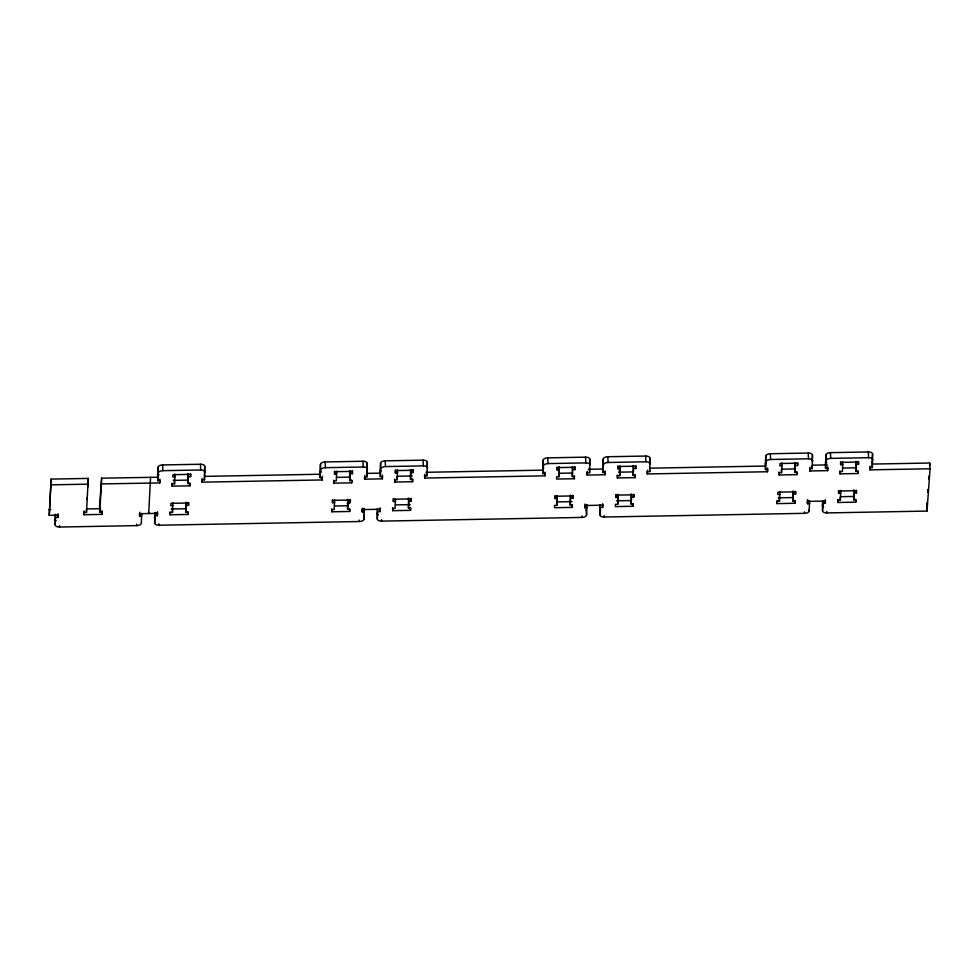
<?xml version="1.0" encoding="UTF-8"?>
<svg xmlns="http://www.w3.org/2000/svg" width="979" height="979" viewBox="0 0 979 979"><rect width="100%" height="100%" fill="white"/><g stroke="black" fill="none" stroke-linecap="round" stroke-linejoin="round"><path stroke-width="1.47" d="M58.067 513.767L58.14 515.199L49.244 515.37L51.141 479.098L88.245 478.413L86.507 512.396L84.28 512.433L84.121 514.721L101.926 514.391L102.024 510.671M49.244 515.37L51.141 479.098M141.71 513.437L141.306 523.288A4.454 2.288 -2.9 0 1 136.693 525.625L59.523 527.045A4.454 2.288 -2.9 0 1 55.228 524.842L55.265 514.538M55.228 524.842L55.595 514.305M55.754 517.536L57.981 517.487L58.14 515.199M86.727 499.596L86.85 497.834M87.608 487.236L88.245 478.413M102.097 512.103L99.87 512.152L99.577 506.412L101.608 478.168L158.365 477.226M99.87 512.152L101.608 478.168M141.833 515.945L139.605 515.994L139.703 512.262M364.298 508.627L363.931 519.151A4.454 2.288 -2.9 0 1 359.317 521.526L158.953 525.221A4.454 2.288 -2.9 0 1 154.67 523.006L154.706 512.702M159.858 479.208L159.932 480.652L157.705 480.689L157.962 467.313A4.454 2.288 -2.9 0 1 162.575 464.939L200.426 464.242A4.454 2.288 -2.9 0 1 204.721 466.457L204.464 479.832L202.237 479.869L202.066 482.157L322.287 479.943L322.372 476.222M154.67 523.006L155.025 512.47M157.705 480.689L157.962 467.313M155.196 515.7L157.423 515.664L157.509 511.931M101.889 483.907L159.773 482.941L159.932 480.652M185.851 502.337L185.839 512.201L188.066 512.164L187.907 514.452L170.101 514.783L170.26 512.494L172.488 512.445L172.83 502.704M187.895 473.701L187.882 483.565L190.11 483.528L189.95 485.817L172.133 486.147L172.304 483.846L174.531 483.81L174.874 474.069M185.839 512.201L186.194 502.46M187.882 483.565L188.237 473.824M186.34 505.335L188.568 505.286L188.727 502.998L170.921 503.328L170.75 505.617L172.977 505.58M188.384 476.7L190.599 476.651L190.77 474.362L172.965 474.693L172.793 476.981L175.021 476.944M204.721 466.457L204.464 479.832M322.446 477.654L320.219 477.703L320.476 464.327A4.454 2.288 -2.9 0 1 325.101 461.953L362.94 461.256A4.454 2.288 -2.9 0 1 367.235 463.459L366.978 476.834L364.751 476.883L364.58 479.172L382.397 478.841L382.483 475.121M320.219 477.703L320.476 464.327M347.594 499.363L347.594 509.227L349.821 509.19L349.65 511.479L331.844 511.797L332.003 509.508L334.231 509.472L334.585 499.731M334.732 502.594L332.505 502.643L332.664 500.355L350.47 500.024L350.311 502.313L348.083 502.349L347.594 509.227M349.662 470.728L349.662 480.591L351.889 480.542L351.718 482.831L333.912 483.161L334.072 480.873L336.299 480.836L336.654 471.095M336.8 473.958L334.573 474.007L334.732 471.707L352.538 471.388L352.379 473.677L350.152 473.714L349.662 480.591M364.457 511.846L362.23 511.895L362.328 508.162M363.711 512.506L364.004 508.395M367.235 463.459L366.978 476.834M586.923 504.528L586.556 515.064A4.454 2.288 -2.9 0 1 581.942 517.426L381.577 521.122A4.454 2.288 -2.9 0 1 377.294 518.907L377.331 508.603M382.556 476.553L380.329 476.589L380.586 463.214A4.454 2.288 -2.9 0 1 385.2 460.84L423.05 460.154A4.454 2.288 -2.9 0 1 427.346 462.357L427.089 475.733L424.862 475.77L424.69 478.058L544.911 475.843L544.997 472.123M377.294 518.907L377.674 508.737M380.329 476.589L380.586 463.214M377.821 511.601L380.048 511.564L380.133 507.832M408.476 498.238L408.463 508.101L410.69 508.064L410.531 510.353L392.726 510.683L392.885 508.395L395.112 508.346L395.455 498.605M395.602 501.481L393.374 501.517L393.546 499.229L411.351 498.898L411.192 501.187L408.965 501.236L408.463 508.101M410.519 469.602L410.507 479.465L412.734 479.429L412.575 481.717L394.757 482.047L394.929 479.759L397.156 479.71L397.498 469.969M397.645 472.845L395.418 472.881L395.589 470.593L413.395 470.263L413.236 472.551L411.009 472.6L410.507 479.465M396.96 472.6L397.156 469.847M427.028 466.653L427.346 462.357M545.07 473.555L542.843 473.603L543.1 460.228A4.454 2.288 -2.9 0 1 547.726 457.854L585.564 457.156A4.454 2.288 -2.9 0 1 589.86 459.359L589.603 472.735L587.376 472.784L587.204 475.072L605.022 474.742L605.108 471.021M542.843 473.603L543.1 460.228M557.357 498.507L555.13 498.544L555.289 496.255L573.094 495.925L572.935 498.213L570.708 498.25L570.219 505.127L572.446 505.091L572.274 507.379L554.469 507.709L554.628 505.409L556.855 505.372L557.21 495.631M559.425 469.859L557.198 469.908L557.357 467.607L575.162 467.289L575.003 469.577L572.776 469.614L572.287 476.492L574.514 476.443L574.343 478.731L556.537 479.061L556.696 476.773L558.923 476.736L559.278 466.995M556.867 495.509L556.855 505.372M558.936 466.873L558.923 476.736M570.219 495.264L570.219 505.127M572.287 466.628L572.287 476.492M587.082 507.746L584.855 507.795L584.952 504.063M589.542 463.654L589.86 459.359M809.56 500.783L809.18 510.965A4.454 2.288 -2.9 0 1 804.567 513.326L604.202 517.022A4.454 2.288 -2.9 0 1 599.919 514.807L599.956 504.503M605.181 472.453L602.954 472.49L603.211 459.114A4.454 2.288 -2.9 0 1 607.824 456.74L645.675 456.055A4.454 2.288 -2.9 0 1 649.97 458.258L649.713 471.633L647.486 471.67L647.315 473.958L767.536 471.743L767.622 468.023M599.919 514.807L600.298 504.638M602.954 472.49L603.211 459.114M600.445 507.501L602.672 507.465L602.758 503.732M633.144 465.502L633.132 475.366L635.359 475.329L635.2 477.617L617.382 477.948L617.553 475.659L619.78 475.61L620.123 465.869M620.27 468.745L618.043 468.782L618.214 466.493L636.02 466.163L635.861 468.451L633.633 468.5L633.132 475.366M618.226 497.381L615.999 497.418L616.17 495.129L633.976 494.799L633.817 497.087L631.59 497.136L631.088 504.001L633.315 503.965L633.156 506.253L615.35 506.584L615.51 504.295L617.737 504.246L618.079 494.505M617.737 494.395L617.737 504.246M631.1 494.138L631.088 504.001M649.554 463.985L649.97 458.258M767.695 469.455L765.468 469.504L765.725 456.128A4.454 2.288 -2.9 0 1 770.351 453.754L808.189 453.057A4.454 2.288 -2.9 0 1 812.484 455.259L812.227 468.635L810 468.684L809.829 470.972L827.647 470.642L827.732 466.922M765.468 469.504L765.725 456.128M792.843 491.164L792.843 501.028L795.07 500.991L794.899 503.279L777.093 503.61L777.253 501.309L779.48 501.272L779.835 491.531M794.911 462.529L794.911 472.392L797.139 472.343L796.967 474.644L779.162 474.962L779.321 472.673L781.548 472.637L781.903 462.896M792.843 501.028L793.186 491.287M794.911 472.392L795.254 462.651M793.333 494.15L795.56 494.114L795.719 491.825L777.913 492.156L777.754 494.444L779.982 494.407M795.401 465.514L797.628 465.478L797.787 463.189L779.982 463.52L779.822 465.808L782.05 465.759M809.706 503.647L807.479 503.695L807.553 499.608M809.156 501.566L809.229 500.648M812.068 460.987L812.484 455.259M873.403 464.058L929.756 463.018L930.05 468.757L927.015 511.075L826.827 512.923A4.454 2.288 -2.9 0 1 822.544 510.708L822.544 500.869M827.806 468.354L825.578 468.39L825.835 455.015A4.454 2.288 -2.9 0 1 830.449 452.653L868.3 451.955A4.454 2.288 -2.9 0 1 872.595 454.158L872.338 467.534L870.111 467.57L869.939 469.859L930.05 468.757M822.544 510.708L822.935 500.893M825.578 468.39L825.835 455.015M823.07 503.402L825.297 503.365L825.383 499.645M853.725 490.051L853.712 499.902L855.94 499.865L855.781 502.154L837.975 502.484L838.134 500.196L840.361 500.147L840.704 490.406M840.851 493.281L838.624 493.318L838.795 491.03L856.601 490.699L856.441 493L854.214 493.037L853.712 499.902M855.768 461.403L855.756 471.266L857.983 471.229L857.824 473.518L840.006 473.848L840.178 471.56L842.405 471.511L842.748 461.77M842.895 464.646L840.667 464.682L840.839 462.394L858.644 462.064L858.485 464.352L856.258 464.401L855.756 471.266M872.338 467.534L872.105 460.84M872.216 459.408L872.595 454.158M926.917 502.692L927.015 511.075M927.676 492.119L927.859 489.463M928.618 478.89L928.814 476.247M929.573 465.661L929.756 463.018M158.255 473.053A4.454 2.288 -2.9 0 1 162.869 470.679L200.719 469.981A4.454 2.288 -2.9 0 1 205.003 472.196M320.769 470.067A4.454 2.288 -2.9 0 1 325.383 467.693L363.233 466.995A4.454 2.288 -2.9 0 1 367.517 469.198M380.88 468.953A4.454 2.288 -2.9 0 1 385.493 466.579L423.344 465.882A4.454 2.288 -2.9 0 1 427.627 468.097M543.394 465.967A4.454 2.288 -2.9 0 1 548.007 463.593L585.858 462.896A4.454 2.288 -2.9 0 1 590.141 465.098M603.505 464.854A4.454 2.288 -2.9 0 1 608.118 462.48L645.969 461.782A4.454 2.288 -2.9 0 1 650.252 463.997M766.019 461.868A4.454 2.288 -2.9 0 1 770.632 459.494L808.483 458.796A4.454 2.288 -2.9 0 1 812.766 460.999M826.129 460.754A4.454 2.288 -2.9 0 1 830.743 458.38L868.593 457.695A4.454 2.288 -2.9 0 1 872.876 459.897M157.411 474.95L159.087 474.925M319.937 471.964L321.601 471.927M380.036 470.85L381.296 470.826M542.562 467.864L543.81 467.84M602.66 466.75L603.505 466.738M765.186 463.765L766.019 463.74M825.285 462.651L826.827 462.626M204.819 476.369L320.476 474.24M367.26 473.371L380.623 473.126M425.926 472.294L543.1 470.14M588.403 469.308L603.248 469.027M650.068 468.17L765.725 466.041M812.509 465.172L827.353 464.903M173.332 480.371L188.176 480.102M336.592 477.373L349.944 477.128M397.437 476.247L412.281 475.978M559.217 473.273L572.568 473.028M618.581 472.184L633.425 471.902M781.842 469.174L795.193 468.929M842.686 468.048L856.05 467.803M51.434 484.838L88.538 484.152M99.577 506.412L100.409 506.388M347.3 503.487L349.527 503.451M48.95 509.631L50.614 509.594M87.168 508.921L100.519 508.676M171.288 509.019L186.132 508.737M334.524 506.008L347.875 505.764M395.394 504.883L410.238 504.613M557.149 501.909L571.993 501.64M616.537 500.82L631.382 500.538M778.281 497.834L793.125 497.565M840.643 496.696L854.006 496.439M139.777 513.694L157.582 513.375M362.401 509.594L380.207 509.276M585.026 505.507L602.831 505.176M807.651 501.407L825.456 501.077M870.037 466.139L870.111 467.57M869.829 467.705L869.939 469.859M868.3 451.955L868.593 457.695M858.338 461.488L858.485 464.352M857.677 470.642L857.824 473.518M856.111 461.525L856.258 464.401M856.295 490.124L856.441 493M855.634 499.29L855.781 502.154M854.067 490.161L854.214 493.037M840.52 461.819L840.667 464.682M839.872 470.972L840.006 473.848M840.215 497.283L840.361 500.147M838.477 490.455L838.624 493.318M837.828 499.608L837.975 502.484M830.449 452.653L830.743 458.38M827.475 467.411L827.647 470.642M826.753 511.491L826.827 512.923M825.162 500.856L825.297 503.365M812.08 465.771L812.227 468.635M809.927 467.24L810 468.684M809.706 468.464L809.829 470.972M808.189 453.057L808.483 458.796M809.119 509.521L809.18 510.965M807.345 500.82L807.479 503.695M804.493 511.895L804.567 513.326M797.481 462.602L797.628 465.478M796.82 471.768L796.967 474.644M795.413 491.25L795.56 494.114M794.752 500.404L794.899 503.279M781.401 469.761L781.548 472.637M779.015 472.098L779.162 474.962M779.26 496.965L779.48 501.272M776.947 500.734L777.093 503.61M770.351 453.754L770.632 459.494M767.426 469.602L767.536 471.743M649.566 468.757L649.713 471.633M647.413 470.238L647.486 471.67M647.192 471.45L647.315 473.958M645.675 456.055L645.969 461.782M635.714 465.588L635.861 468.451M635.053 474.742L635.2 477.617M633.486 465.625L633.633 468.5M633.67 494.224L633.817 497.087M633.009 503.39L633.156 506.253M631.443 494.26L631.59 497.136M619.487 469.871L619.78 475.61M617.896 465.918L618.043 468.782M617.247 475.072L617.382 477.948M615.852 494.554L615.999 497.418M607.824 456.74L608.118 462.48M604.887 472.233L605.022 474.742M604.129 515.59L604.202 517.022M602.526 504.589L602.672 507.465M589.382 468.439L589.603 472.735M587.302 471.34L587.376 472.784M587.057 472.196L587.204 475.072M585.564 457.156L585.858 462.896M586.286 509.68L586.556 515.064M584.757 505.641L584.855 507.795M581.869 515.994L581.942 517.426M574.857 466.702L575.003 469.577M574.196 475.867L574.343 478.731M572.629 466.75L572.776 469.614M572.788 495.35L572.935 498.213M572.128 504.503L572.274 507.379M570.561 495.386L570.708 498.25M557.051 467.032L557.198 469.908M554.983 495.668L555.13 498.544M547.726 457.854L548.007 463.593M544.777 473.334L544.911 475.843M426.868 471.425L427.089 475.733M424.788 474.338L424.862 475.77M424.543 475.194L424.69 478.058M423.05 460.154L423.344 465.882M413.089 469.687L413.236 472.551M412.428 478.841L412.575 481.717M410.862 469.724L411.009 472.6M411.045 498.323L411.192 501.187M410.385 507.489L410.531 510.353M408.818 498.36L408.965 501.236M397.009 476.846L397.156 479.71M395.271 470.018L395.418 472.881M394.623 479.172L394.757 482.047M393.228 498.654L393.374 501.517M392.579 507.807L392.726 510.683M385.2 460.84L385.493 466.579M382.263 476.332L382.397 478.841M381.504 519.69L381.577 521.122M379.901 508.688L380.048 511.564M364.677 475.439L364.751 476.883M364.494 477.373L364.58 479.172M362.94 461.256L363.233 466.995M363.698 514.489L363.931 519.151M362.12 509.741L362.23 511.895M359.244 520.094L359.317 521.526M352.232 470.801L352.379 473.677M351.571 479.967L351.718 482.831M350.005 470.85L350.152 473.714M350.164 499.449L350.311 502.313M349.503 508.603L349.65 511.479M347.937 499.486L348.083 502.349M334.426 471.132L334.573 474.007M333.766 480.297L333.912 483.161M332.358 499.767L332.505 502.643M331.697 508.933L331.844 511.797M325.101 461.953L325.383 467.693M322.152 477.434L322.287 479.943M202.163 478.437L202.237 479.869M201.98 480.371L202.066 482.157M200.426 464.242L200.719 469.981M190.464 473.787L190.599 476.651M189.804 482.941L189.95 485.817M188.421 502.423L188.568 505.286M187.76 511.589L187.907 514.452M174.311 479.502L174.531 483.81M171.998 483.271L172.133 486.147M172.267 508.15L172.488 512.445M169.954 511.907L170.101 514.783M162.575 464.939L162.869 470.679M159.626 480.065L159.773 482.941M158.879 523.789L158.953 525.221M157.252 512.433L157.423 515.664M150.582 477.262L148.686 513.534L148.612 512.103M139.495 513.84L139.605 515.994M136.619 524.193L136.693 525.625M101.779 511.527L101.926 514.391M86.36 509.521L86.507 512.396M84.206 511.001L84.28 512.433M83.949 511.491L84.121 514.721M59.45 525.613L59.523 527.045M57.834 514.624L57.981 517.487M56.133 520.693A4.454 2.288 -2.9 0 1 54.934 519.103M823.596 506.645A4.454 2.288 -2.9 0 1 822.25 504.968M600.678 510.597A4.454 2.288 -2.9 0 1 599.625 509.068M586.237 509.545A4.454 2.288 -2.9 0 1 585.956 510.096M378.347 514.844A4.454 2.288 -2.9 0 1 377.001 513.167M155.159 518.625A4.454 2.288 -2.9 0 1 154.376 517.267"/></g></svg>
